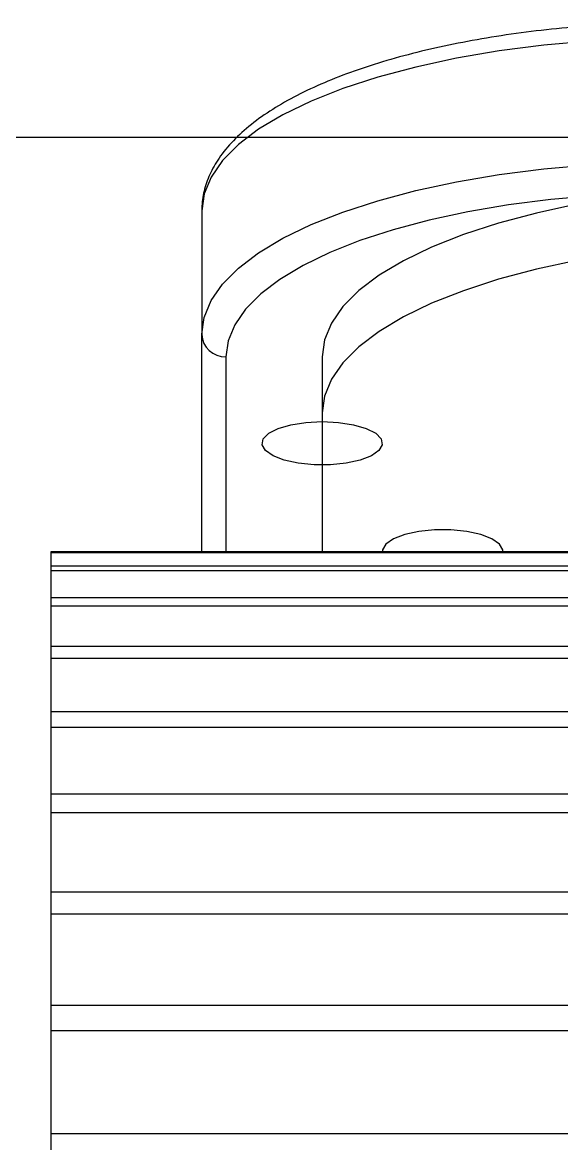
# Model space of a CAD drawing. Header units: millimetres. Extents: x 15 to 1184, y 5 to 836.
# Drawn here: x 768.72 to 777.68, y 426.22 to 444.85 of the extents above; entities that cross this region are included whole.
import ezdxf

# ---------------------------------------------------------------- set-up
doc = ezdxf.new("R2010")
doc.units = ezdxf.units.MM

msp = doc.modelspace()

# ---------------------------------------------------------------- linework, layer by layer
at = {"color": 7, "linetype": 'Continuous', "lineweight": 25}
for p, q in [((785.526, 442.935), (766.062, 442.935)), ((771.702, 441.72), (771.702, 439.667)), ((771.702, 436.061), (771.702, 439.667)), ((772.102, 439.293), (772.102, 436.061)), ((773.702, 439.293), (773.702, 436.061)), ((773.702, 439.293), (773.702, 438.36)), ((773.702, 438.36), (773.702, 436.061)), ((769.202, 436.061), (788.918, 436.061)), ((769.202, 436.034), (769.202, 436.061)), ((788.918, 436.034), (769.202, 436.034)), ((769.202, 435.822), (769.202, 436.034)), ((769.202, 435.822), (788.736, 435.822)), ((769.202, 435.735), (769.202, 435.822)), ((788.886, 435.735), (769.202, 435.735)), ((769.202, 435.296), (769.202, 435.735)), ((769.202, 435.296), (788.918, 435.296)), ((769.202, 435.15), (769.202, 435.296)), ((788.803, 435.15), (769.202, 435.15)), ((769.202, 434.486), (769.202, 435.15)), ((769.202, 434.486), (788.918, 434.486)), ((769.202, 434.281), (769.202, 434.486)), ((788.702, 434.281), (769.202, 434.281)), ((769.202, 433.376), (769.202, 434.281)), ((769.202, 433.397), (788.78, 433.397)), ((769.202, 433.133), (769.202, 433.397)), ((788.774, 433.133), (769.202, 433.133)), ((769.202, 432.033), (769.202, 433.133)), ((769.202, 432.033), (788.918, 432.033)), ((769.202, 431.714), (769.202, 432.033)), ((788.918, 431.714), (769.202, 431.714)), ((769.202, 430.404), (769.202, 431.714)), ((769.202, 430.404), (788.897, 430.404)), ((769.202, 430.03), (769.202, 430.404)), ((788.918, 430.03), (769.202, 430.03)), ((769.202, 428.518), (769.202, 430.03)), ((769.202, 428.518), (794.202, 428.518)), ((769.202, 428.091), (769.202, 428.518)), ((794.202, 428.091), (769.202, 428.091)), ((769.202, 426.386), (769.202, 428.091)), ((769.202, 426.386), (794.202, 426.386)), ((769.202, 425.909), (769.202, 426.386))]:
    msp.add_line(p, q, dxfattribs=at)
at = {"color": 7, "linetype": 'Continuous', "lineweight": 25, "flags": 128}
for points in [[(779.702, 444.594), (778.918, 444.58), (778.141, 444.538), (777.379, 444.47), (776.64, 444.375), (775.931, 444.254), (775.257, 444.109), (774.627, 443.941), (774.045, 443.752), (773.518, 443.543), (773.05, 443.316), (772.646, 443.074), (772.311, 442.819), (772.046, 442.554), (771.855, 442.28), (771.74, 442.001), (771.702, 441.72)], [(771.702, 439.667), (771.74, 439.948), (771.855, 440.227), (772.046, 440.501), (772.311, 440.766), (772.646, 441.021), (773.05, 441.263), (773.518, 441.49), (774.045, 441.699), (774.627, 441.888), (775.257, 442.056), (775.931, 442.201), (776.64, 442.322), (777.379, 442.417), (778.141, 442.485), (778.918, 442.527), (779.702, 442.54)], [(781.702, 442.167), (780.918, 442.153), (780.141, 442.112), (779.379, 442.043), (778.64, 441.948), (777.931, 441.828), (777.257, 441.683), (776.627, 441.515), (776.045, 441.325), (775.518, 441.116), (775.05, 440.89), (774.646, 440.648), (774.311, 440.393), (774.046, 440.127), (773.855, 439.854), (773.74, 439.575), (773.702, 439.293)], [(779.702, 442.023), (778.957, 442.01), (778.219, 441.971), (777.496, 441.906), (776.793, 441.816), (776.119, 441.701), (775.479, 441.563), (774.88, 441.404), (774.328, 441.224), (773.827, 441.025), (773.383, 440.81), (772.999, 440.58), (772.68, 440.338), (772.429, 440.086), (772.248, 439.826), (772.138, 439.561), (772.102, 439.293)], [(781.702, 441.234), (780.918, 441.22), (780.141, 441.179), (779.379, 441.11), (778.64, 441.015), (777.931, 440.894), (777.257, 440.749), (776.627, 440.581), (776.045, 440.392), (775.518, 440.183), (775.05, 439.957), (774.646, 439.715), (774.311, 439.46), (774.046, 439.194), (773.855, 438.921), (773.74, 438.642), (773.702, 438.36)], [(773.702, 438.216), (773.971, 438.202), (774.221, 438.163), (774.433, 438.102), (774.59, 438.022), (774.681, 437.929), (774.699, 437.832), (774.644, 437.736), (774.519, 437.649), (774.333, 437.578), (774.1, 437.527), (773.838, 437.5), (773.566, 437.5), (773.303, 437.527), (773.071, 437.578), (772.885, 437.649), (772.759, 437.736), (772.704, 437.832), (772.723, 437.929), (772.814, 438.022), (772.971, 438.102), (773.182, 438.163), (773.432, 438.202), (773.702, 438.216)], [(776.702, 436.06), (776.699, 436.085), (776.644, 436.181), (776.519, 436.267), (776.333, 436.339), (776.1, 436.39), (775.838, 436.416), (775.566, 436.416), (775.303, 436.39), (775.071, 436.339), (774.885, 436.267), (774.759, 436.181), (774.704, 436.085), (774.702, 436.06)]]:
    msp.add_lwpolyline(points, dxfattribs=at)
at = {"color": 7, "linetype": 'Continuous', "lineweight": 25}
msp.add_arc((772.089, 439.68), 0.387, 182.0457, 271.9091, dxfattribs=at)
msp.add_open_spline([(779.702, 444.85), (779.578, 444.849), (779.219, 444.847), (778.627, 444.827), (777.932, 444.78), (777.251, 444.711), (776.589, 444.62), (775.951, 444.507), (775.342, 444.373), (774.765, 444.218), (774.226, 444.044), (773.728, 443.851), (773.275, 443.639), (772.869, 443.408), (772.515, 443.158), (772.217, 442.888), (771.988, 442.61), (771.828, 442.328), (771.732, 442.05), (771.703, 441.845), (771.702, 441.736), (771.702, 441.72)], degree=3, knots=[0, 0, 0, 0, 0.030157, 0.087446, 0.144765, 0.202118, 0.259526, 0.317015, 0.374615, 0.43236, 0.490297, 0.548479, 0.60697, 0.66583, 0.725076, 0.784563, 0.843521, 0.894799, 0.943917, 0.991811, 1, 1, 1, 1], dxfattribs=at)

doc.saveas('drawing.dxf')
